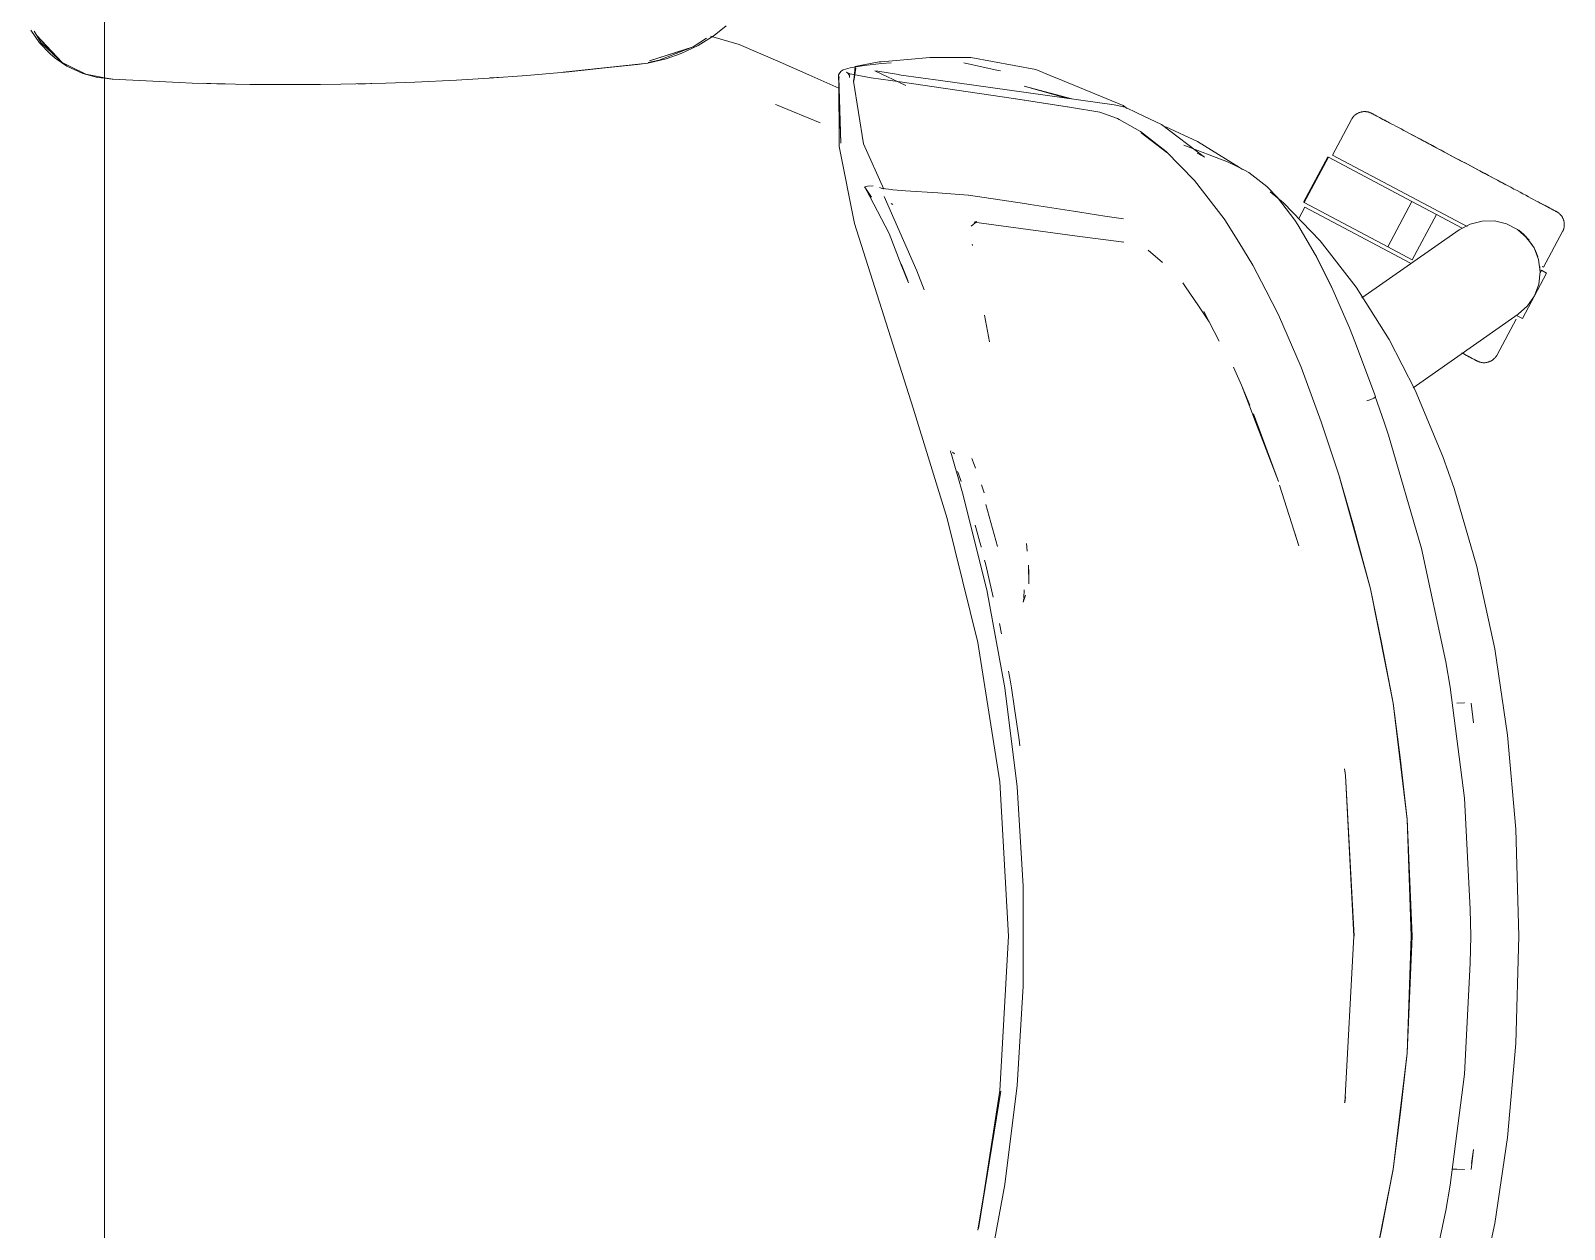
# Model space of a CAD drawing. Header units: millimetres. Extents: x 155927 to 326028, y -36033 to 97293.
# Drawn here: x 167243.8 to 167660.7, y 22845.1 to 23171.1 of the extents above; entities that cross this region are included whole.
import ezdxf

# ---------------------------------------------------------------- set-up
doc = ezdxf.new("R2010")
doc.units = ezdxf.units.MM
doc.header["$MEASUREMENT"] = 0
doc.layers.add('G-IMPT', color=8, linetype='CONTINUOUS', lineweight=9)
doc.layers.add('I-FURN', color=8, linetype='CONTINUOUS', lineweight=9)

msp = doc.modelspace()

# ---------------------------------------------------------------- linework, layer by layer
at = {"layer": 'G-IMPT'}
for p, q in [((167246.21, 23167.79), (167243.77, 23171.24)), ((167244.7, 23170.89), (167246.58, 23167.73)), ((167245.39, 23169.82), (167246.67, 23168.35)), ((167245.39, 23169.82), (167252.29, 23162.43)), ((167423.88, 23166.63), (167427.46, 23169.06)), ((167425.2, 23167.03), (167429.53, 23169.76)), ((167436.36, 23167.31), (167428.54, 23169.57)), ((167432.84, 23172.38), (167429.53, 23169.76)), ((167249.08, 23164.74), (167246.21, 23167.79)), ((167246.58, 23167.73), (167252.29, 23162.43)), ((167246.8, 23168.2), (167249.88, 23164.66)), ((167249.08, 23164.74), (167250.4, 23163.61)), ((167252.29, 23162.43), (167249.88, 23164.66)), ((167423.88, 23166.63), (167412.03, 23162.82)), ((167421.17, 23165.73), (167412.03, 23162.82)), ((167414.66, 23163.03), (167423.88, 23166.63)), ((167420.62, 23164.84), (167416.49, 23163.39)), ((167425.2, 23167.03), (167420.62, 23164.84)), ((167423.88, 23166.63), (167421.17, 23165.73)), ((167436.36, 23167.31), (167447.49, 23162.46)), ((167253.62, 23161.4), (167250.4, 23163.61)), ((167254.53, 23161.32), (167252.29, 23162.43)), ((167253.62, 23161.4), (167257.95, 23159.42)), ((167254.53, 23161.32), (167258.79, 23159.22)), ((167411.53, 23162.23), (167388.57, 23159.78)), ((167388.57, 23159.78), (167408.71, 23161.9)), ((167411.53, 23162.23), (167390.09, 23159.88)), ((167411.53, 23162.23), (167408.71, 23161.9)), ((167411.53, 23162.23), (167416.49, 23163.39)), ((167411.6, 23162.45), (167414.66, 23163.03)), ((167447.49, 23162.46), (167455.32, 23159.04)), ((167464.12, 23160.09), (167463.75, 23159.59)), ((167464.12, 23160.09), (167464.66, 23160.41)), ((167466.52, 23160.96), (167464.66, 23160.41)), ((167469.8, 23161.5), (167466.52, 23160.96)), ((167468.13, 23160.9), (167467.44, 23157.32)), ((167467.5, 23157.36), (167467.89, 23161.31)), ((167468.13, 23160.9), (167467.5, 23157.36)), ((167470.21, 23161.75), (167467.89, 23161.31)), ((167469.8, 23161.5), (167470.42, 23161.57)), ((167470.21, 23161.75), (167474.46, 23162.57)), ((167475.1, 23162.09), (167470.42, 23161.57)), ((167481.66, 23156.17), (167473.23, 23160.17)), ((167473.23, 23160.17), (167474.09, 23160.03)), ((167474.93, 23162.61), (167474.46, 23162.57)), ((167484.26, 23163.41), (167474.93, 23162.61)), ((167475.1, 23162.09), (167477.69, 23162.3)), ((167484.26, 23163.41), (167488.21, 23163.75)), ((167488.21, 23163.75), (167492.38, 23163.75)), ((167499.35, 23163.73), (167492.38, 23163.75)), ((167497.49, 23162.32), (167506.79, 23160.27)), ((167499.35, 23163.73), (167517.05, 23160.49)), ((167506.79, 23160.27), (167507.37, 23160.12)), ((167517.05, 23160.49), (167520.91, 23158.89)), ((167261.9, 23158.35), (167257.95, 23159.42)), ((167258.79, 23159.22), (167263.83, 23158.28)), ((167263.83, 23158.11), (167261.9, 23158.35)), ((167263.83, 23158.28), (167266.13, 23157.85)), ((167265.91, 23157.85), (167263.83, 23158.11)), ((167271.57, 23157.57), (167265.91, 23157.85)), ((167271.57, 23157.57), (167284.13, 23156.95)), ((167287.68, 23156.83), (167284.13, 23156.95)), ((167303.35, 23156.45), (167287.68, 23156.83)), ((167291.08, 23156.77), (167294.4, 23156.63)), ((167296.62, 23156.63), (167294.4, 23156.63)), ((167303.35, 23156.45), (167307.86, 23156.4)), ((167307.86, 23156.4), (167322.57, 23156.41)), ((167328.04, 23156.48), (167322.57, 23156.41)), ((167328.04, 23156.48), (167340.35, 23156.77)), ((167334.82, 23156.61), (167332.74, 23156.61)), ((167336.48, 23156.69), (167334.82, 23156.61)), ((167348.23, 23157.07), (167340.35, 23156.77)), ((167348.23, 23157.07), (167359.54, 23157.61)), ((167368.41, 23158.17), (167359.54, 23157.61)), ((167368.41, 23158.17), (167378.69, 23158.9)), ((167370.45, 23158.3), (167368.55, 23158.21)), ((167370.45, 23158.3), (167371.87, 23158.44)), ((167390.09, 23159.88), (167378.69, 23158.9)), ((167455.32, 23159.04), (167463.49, 23155.47)), ((167463.35, 23159.02), (167463.75, 23159.59)), ((167463.35, 23159.02), (167463.54, 23158.16)), ((167463.97, 23140.46), (167463.38, 23158.9)), ((167463.38, 23158.9), (167463.48, 23158.44)), ((167463.97, 23140.46), (167463.48, 23158.44)), ((167463.53, 23139.57), (167463.48, 23158.44)), ((167463.48, 23158.44), (167463.52, 23158.27)), ((167463.54, 23158.16), (167463.52, 23158.27)), ((167466.01, 23159.37), (167465.51, 23159.76)), ((167466.61, 23159.2), (167465.51, 23159.76)), ((167466.61, 23159.2), (167465.99, 23159.37)), ((167465.99, 23159.37), (167472.26, 23158.26)), ((167466.33, 23158.83), (167466.01, 23159.37)), ((167466.33, 23158.83), (167466.41, 23158.33)), ((167470.16, 23140.27), (167467.44, 23157.32)), ((167480.11, 23157.15), (167472.26, 23158.26)), ((167474.09, 23160.03), (167479.11, 23159.2)), ((167479.11, 23159.2), (167480.41, 23158.98)), ((167510.98, 23152.6), (167480.11, 23157.15)), ((167491.07, 23157.54), (167480.41, 23158.98)), ((167491.07, 23157.54), (167538.29, 23150.87)), ((167513.87, 23155.99), (167525.76, 23152.64)), ((167513.87, 23155.99), (167526.82, 23152.49)), ((167524.27, 23157.5), (167520.91, 23158.89)), ((167540.72, 23150.71), (167524.27, 23157.5)), ((167510.98, 23152.6), (167526.17, 23150.27)), ((167511.59, 23152.5), (167526.75, 23150.2)), ((167511.59, 23152.5), (167526.17, 23150.27)), ((167446.26, 23151.03), (167446.53, 23150.93)), ((167458.38, 23146), (167446.53, 23150.93)), ((167534.42, 23148.9), (167526.75, 23150.2)), ((167539.21, 23147.15), (167534.42, 23148.9)), ((167538.29, 23150.87), (167541.28, 23150.22)), ((167541.89, 23149.94), (167540.72, 23150.71)), ((167544.65, 23148.65), (167541.28, 23150.22)), ((167551.22, 23145.59), (167544.65, 23148.65)), ((167539.21, 23147.15), (167539.63, 23146.94)), ((167545.47, 23143.65), (167539.63, 23146.94)), ((167552.43, 23138.23), (167545.47, 23143.65)), ((167562.87, 23136.67), (167551.22, 23145.59)), ((167560.98, 23140.96), (167552.35, 23144.94)), ((167467.72, 23118.62), (167463.53, 23139.57)), ((167470.16, 23140.27), (167475.74, 23127.98)), ((167545.69, 23143.32), (167552.64, 23137.93)), ((167545.69, 23143.32), (167549.07, 23140.73)), ((167552.64, 23137.93), (167549.07, 23140.73)), ((167557.22, 23139.9), (167569.12, 23135.4)), ((167572.43, 23133.84), (167560.98, 23140.96)), ((167552.43, 23138.23), (167560.17, 23130.33)), ((167562.87, 23136.67), (167560.92, 23137.79)), ((167571.35, 23134.32), (167569.12, 23135.4)), ((167573.79, 23133.15), (167571.35, 23134.32)), ((167572.43, 23133.84), (167573.2, 23133.34)), ((167573.79, 23133.15), (167574.92, 23132.53)), ((167574.92, 23132.53), (167579.79, 23128.67)), ((167470.52, 23128.46), (167470.48, 23128.3)), ((167470.54, 23128.59), (167470.52, 23128.46)), ((167470.52, 23128.46), (167472.36, 23125.76)), ((167470.52, 23128.46), (167471.87, 23126.01)), ((167471.23, 23128.74), (167470.54, 23128.59)), ((167472.76, 23128.91), (167471.23, 23128.74)), ((167474.5, 23128.43), (167475.27, 23128.15)), ((167475.33, 23128.13), (167475.27, 23128.15)), ((167477.79, 23127.85), (167475.33, 23128.13)), ((167477.79, 23127.85), (167478.16, 23127.8)), ((167481.57, 23127.55), (167478.16, 23127.8)), ((167481.57, 23127.55), (167490.42, 23126.92)), ((167498.66, 23126.3), (167490.42, 23126.92)), ((167560.17, 23130.33), (167568.19, 23119.89)), ((167582.68, 23125.65), (167579.79, 23128.67)), ((167580.68, 23127.23), (167584.35, 23124.23)), ((167477.15, 23115.9), (167471.87, 23126.01)), ((167484.7, 23105.79), (167475.77, 23125.95)), ((167478.15, 23123.78), (167477.71, 23124.05)), ((167498.74, 23126.29), (167498.66, 23126.3)), ((167498.74, 23126.29), (167513.96, 23124.08)), ((167513.96, 23124.08), (167515.51, 23123.83)), ((167515.51, 23123.83), (167527.28, 23121.97)), ((167582.68, 23125.65), (167587.4, 23119.52)), ((167584.35, 23124.23), (167594.31, 23113.93)), ((167483.71, 23068.38), (167467.72, 23118.62)), ((167499.4, 23117.91), (167500.96, 23119.15)), ((167500.25, 23119.02), (167500.52, 23119.07)), ((167527.59, 23115.29), (167500.25, 23119.02)), ((167500.75, 23119.11), (167500.52, 23119.07)), ((167528.94, 23121.7), (167527.28, 23121.97)), ((167535.78, 23120.64), (167528.94, 23121.7)), ((167535.78, 23120.64), (167540.85, 23119.9)), ((167568.19, 23119.89), (167568.36, 23119.64)), ((167572.24, 23113.54), (167568.36, 23119.64)), ((167587.4, 23119.52), (167588.26, 23118.23)), ((167477.15, 23115.9), (167480.4, 23107.43)), ((167527.59, 23115.29), (167540.94, 23113.51)), ((167592.99, 23110.23), (167588.26, 23118.23)), ((167499.75, 23112.96), (167499.8, 23112.61)), ((167540.94, 23113.51), (167540.47, 23113.65)), ((167551.44, 23108.01), (167547.53, 23111.35)), ((167572.24, 23113.54), (167576.01, 23107.31)), ((167597.3, 23101.62), (167592.99, 23110.23)), ((167597.52, 23101.18), (167592.99, 23110.23)), ((167592.99, 23110.23), (167593.3, 23109.63)), ((167604.12, 23101.33), (167594.31, 23113.93)), ((167482.42, 23102.53), (167480.39, 23107.64)), ((167480.39, 23107.64), (167482.19, 23103.11)), ((167480.4, 23107.43), (167482.42, 23102.53)), ((167579.58, 23100.52), (167576.01, 23107.31)), ((167597.52, 23101.18), (167593.3, 23109.63)), ((167486.69, 23100.55), (167484.7, 23105.79)), ((167557.71, 23101.38), (167556.96, 23102.48)), ((167561.21, 23096.24), (167557.71, 23101.38)), ((167579.58, 23100.52), (167582.97, 23093.79)), ((167597.3, 23101.62), (167597.52, 23101.18)), ((167597.52, 23101.18), (167602.29, 23090.22)), ((167604.12, 23101.33), (167613.09, 23087.04)), ((167504.43, 23086.49), (167503.02, 23093.74)), ((167561.6, 23095.67), (167561.21, 23096.24)), ((167564.16, 23091.91), (167561.6, 23095.67)), ((167564.16, 23091.91), (167562.66, 23094.68)), ((167566.83, 23086.6), (167562.66, 23094.68)), ((167589.14, 23079.57), (167582.97, 23093.79)), ((167602.29, 23090.22), (167603.77, 23086.54)), ((167603.77, 23086.54), (167609.34, 23071.58)), ((167613.09, 23087.04), (167620.18, 23073.26)), ((167570.72, 23079.54), (167572.91, 23074.69)), ((167589.14, 23079.57), (167594.6, 23064.69)), ((167572.91, 23074.69), (167575.22, 23069.24)), ((167572.91, 23074.69), (167575.64, 23067.61)), ((167627.7, 23055.29), (167620.18, 23073.26)), ((167483.71, 23068.38), (167492.89, 23038.4)), ((167608.08, 23070.79), (167607.02, 23070.37)), ((167607.02, 23070.37), (167607.61, 23070.59)), ((167608.08, 23070.79), (167607.61, 23070.59)), ((167608.08, 23070.79), (167608.9, 23071.17)), ((167608.08, 23070.79), (167608.72, 23071.07)), ((167608.72, 23071.07), (167608.9, 23071.17)), ((167609.31, 23071.44), (167608.9, 23071.17)), ((167608.9, 23071.17), (167609.3, 23071.4)), ((167609.31, 23071.44), (167609.3, 23071.4)), ((167609.34, 23071.58), (167609.31, 23071.44)), ((167609.31, 23071.44), (167609.31, 23071.58)), ((167609.31, 23071.58), (167611.71, 23064.64)), ((167576.3, 23065.88), (167575.64, 23067.61)), ((167583.01, 23048.43), (167576.19, 23066.84)), ((167583.01, 23048.43), (167576.3, 23065.88)), ((167599.61, 23049.77), (167594.6, 23064.69)), ((167612.91, 23061.04), (167611.71, 23064.64)), ((167621.85, 23030.21), (167612.91, 23061.04)), ((167493.94, 23056.81), (167493.85, 23056.57)), ((167493.85, 23056.57), (167493.91, 23056.35)), ((167493.91, 23056.35), (167493.98, 23056.05)), ((167493.98, 23056.05), (167494.05, 23055.78)), ((167494.94, 23056.03), (167494.33, 23056.42)), ((167494.94, 23056.03), (167494.73, 23056.18)), ((167497.12, 23045.35), (167494.05, 23055.78)), ((167500.25, 23053.1), (167499.64, 23054.76)), ((167500.25, 23053.1), (167500.62, 23052.09)), ((167630.77, 23046.55), (167627.7, 23055.29)), ((167495.96, 23050.55), (167495.72, 23051.21)), ((167495.96, 23050.55), (167496.71, 23048.45)), ((167502.96, 23045.34), (167502.24, 23047.56)), ((167603.34, 23036.52), (167599.57, 23049.68)), ((167607.99, 23019.27), (167599.57, 23049.68)), ((167607.99, 23019.27), (167599.61, 23049.77)), ((167503.67, 23019.03), (167497.12, 23045.35)), ((167588.54, 23030.96), (167583.29, 23047.45)), ((167630.77, 23046.55), (167636.95, 23025.31)), ((167503.41, 23042.25), (167506.61, 23030.81)), ((167501.21, 23004.72), (167492.89, 23038.4)), ((167500.7, 23035.92), (167500.5, 23036.61)), ((167501.82, 23031.93), (167500.7, 23035.92)), ((167603.34, 23036.52), (167607.99, 23019.27)), ((167501.82, 23031.93), (167502.14, 23030.79)), ((167514.7, 23029.53), (167514.48, 23031.63)), ((167588.54, 23030.96), (167587.47, 23034.39)), ((167502.14, 23030.79), (167502.18, 23030.61)), ((167503.44, 23025.77), (167503.1, 23027.07)), ((167621.85, 23030.21), (167628.52, 22999.42)), ((167503.44, 23025.77), (167504.99, 23019.02)), ((167515.1, 23020.68), (167515.01, 23025.74)), ((167515.01, 23025.74), (167515.09, 23023.47)), ((167515.1, 23020.68), (167515.09, 23023.47)), ((167636.95, 23025.31), (167641.76, 23002.95)), ((167503.67, 23019.03), (167508.6, 22992.37)), ((167505.45, 23017.04), (167504.99, 23019.02)), ((167513.78, 23016.86), (167513.81, 23018.98)), ((167513.82, 23018.84), (167513.81, 23018.98)), ((167607.99, 23019.27), (167614.17, 22988.15)), ((167607.99, 23019.27), (167611.07, 23004.25)), ((167607.99, 23019.27), (167614.16, 22988.22)), ((167513.56, 23015.63), (167514.24, 23017.58)), ((167513.77, 23016.68), (167513.56, 23015.63)), ((167507.65, 23007), (167507.11, 23009.81)), ((167501.21, 23004.72), (167507.2, 22966.8)), ((167614.17, 22988.15), (167611.07, 23004.25)), ((167641.76, 23002.95), (167645.25, 22979.53)), ((167629.7, 22992.5), (167628.52, 22999.42)), ((167509.57, 22996.89), (167510.13, 22993.99)), ((167510.37, 22992.36), (167510.13, 22993.99)), ((167508.6, 22992.37), (167511.9, 22965.45)), ((167511.22, 22986.74), (167510.37, 22992.36)), ((167633.52, 22962.33), (167629.7, 22992.5)), ((167511.22, 22986.74), (167512.52, 22978.21)), ((167617.99, 22956.63), (167614.16, 22988.22)), ((167617.95, 22956.59), (167614.17, 22988.15)), ((167614.17, 22988.15), (167616.11, 22972.67)), ((167631.5, 22988.19), (167633.59, 22988.26)), ((167633.59, 22988.26), (167633.48, 22988.26)), ((167635.35, 22988.23), (167636, 22982.82)), ((167512.52, 22978.21), (167512.7, 22976.55)), ((167645.25, 22979.53), (167647.51, 22953.96)), ((167617.95, 22956.59), (167616.11, 22972.67)), ((167600.95, 22970.09), (167600.99, 22969.85)), ((167601.23, 22968.54), (167600.96, 22970.32)), ((167601.23, 22968.54), (167600.99, 22969.85)), ((167603.55, 22924.82), (167601.23, 22968.54)), ((167603.5, 22924.82), (167601.23, 22968.54)), ((167507.2, 22966.8), (167509.56, 22924.82)), ((167513.55, 22938.38), (167511.9, 22965.45)), ((167635.13, 22932.13), (167633.52, 22962.33)), ((167618.63, 22941.7), (167617.95, 22956.59)), ((167617.95, 22956.59), (167619.09, 22924.82)), ((167617.99, 22956.63), (167619.32, 22924.82)), ((167647.51, 22953.96), (167648.36, 22924.82)), ((167618.63, 22941.7), (167619.09, 22924.82)), ((167513.55, 22938.38), (167513.55, 22911.25)), ((167635.13, 22932.13), (167635.23, 22924.82)), ((167507.2, 22882.83), (167509.56, 22924.82)), ((167603.5, 22924.82), (167601, 22879.47)), ((167617.95, 22893.04), (167619.09, 22924.82)), ((167619.32, 22924.82), (167617.99, 22893)), ((167618.63, 22907.93), (167619.09, 22924.82)), ((167635.13, 22917.5), (167635.23, 22924.82)), ((167648.36, 22924.82), (167647.51, 22895.67)), ((167635.13, 22917.5), (167633.52, 22887.3)), ((167513.55, 22911.25), (167511.9, 22884.18)), ((167617.95, 22893.04), (167618.63, 22907.93)), ((167647.51, 22895.67), (167645.25, 22870.1)), ((167617.99, 22893), (167614.16, 22861.41)), ((167617.95, 22893.04), (167614.17, 22861.49)), ((167616.11, 22876.96), (167617.95, 22893.04)), ((167633.52, 22887.3), (167629.7, 22857.13)), ((167501.21, 22844.91), (167507.46, 22882.65)), ((167507.2, 22882.83), (167501.47, 22845.29)), ((167507.46, 22882.65), (167501.47, 22845.29)), ((167508.6, 22857.27), (167511.9, 22884.18)), ((167601.23, 22881.09), (167600.99, 22879.78)), ((167601, 22879.47), (167601.23, 22881.09)), ((167600.95, 22879.54), (167600.99, 22879.78)), ((167616.11, 22876.96), (167614.17, 22861.49)), ((167645.25, 22870.1), (167641.76, 22846.68)), ((167635.35, 22861.4), (167636, 22866.82)), ((167635.43, 22863.05), (167636, 22866.82)), ((167614.17, 22861.49), (167607.95, 22830.24)), ((167607.95, 22830.24), (167614.16, 22861.41)), ((167614.17, 22861.49), (167611.07, 22845.38)), ((167630.25, 22861.49), (167631.5, 22861.44)), ((167633.59, 22861.37), (167631.5, 22861.44)), ((167633.59, 22861.37), (167633.48, 22861.37)), ((167503.67, 22830.6), (167508.6, 22857.27)), ((167629.7, 22857.13), (167628.52, 22850.21)), ((167628.52, 22850.21), (167621.85, 22819.42)), ((167607.99, 22830.36), (167611.07, 22845.38)), ((167636.95, 22824.32), (167641.76, 22846.68))]:
    msp.add_line(p, q, dxfattribs=at)
at = {"layer": 'I-FURN'}
for p, q in [((167263.83, 22180.39), (167263.83, 23580.39)), ((167263.83, 23580.39), (167263.83, 22180.39)), ((167603.17, 23147.47), (167603.27, 23147.59)), ((167603.27, 23147.59), (167603.38, 23147.71)), ((167603.38, 23147.71), (167603.49, 23147.83)), ((167603.49, 23147.83), (167603.6, 23147.95)), ((167603.6, 23147.95), (167603.72, 23148.05)), ((167603.72, 23148.05), (167603.84, 23148.16)), ((167603.84, 23148.16), (167603.97, 23148.26)), ((167603.97, 23148.26), (167604.1, 23148.35)), ((167604.1, 23148.35), (167604.24, 23148.44)), ((167604.24, 23148.44), (167604.38, 23148.52)), ((167604.38, 23148.52), (167604.52, 23148.6)), ((167604.52, 23148.6), (167604.66, 23148.67)), ((167604.66, 23148.67), (167604.81, 23148.74)), ((167604.81, 23148.74), (167604.96, 23148.8)), ((167604.96, 23148.8), (167605.11, 23148.85)), ((167605.11, 23148.85), (167605.26, 23148.9)), ((167605.26, 23148.9), (167605.42, 23148.94)), ((167605.42, 23148.94), (167605.58, 23148.98)), ((167605.58, 23148.98), (167605.73, 23149.01)), ((167605.73, 23149.01), (167605.89, 23149.03)), ((167605.89, 23149.03), (167606.05, 23149.05)), ((167606.05, 23149.05), (167606.22, 23149.06)), ((167606.22, 23149.06), (167606.38, 23149.06)), ((167606.38, 23149.06), (167606.54, 23149.06)), ((167606.54, 23149.06), (167606.7, 23149.05)), ((167606.7, 23149.05), (167606.86, 23149.03)), ((167606.86, 23149.03), (167607.02, 23149.01)), ((167607.02, 23149.01), (167607.18, 23148.98)), ((167607.18, 23148.98), (167607.33, 23148.95)), ((167607.33, 23148.95), (167607.49, 23148.91)), ((167607.49, 23148.91), (167607.64, 23148.86)), ((167607.64, 23148.86), (167607.8, 23148.81)), ((167607.8, 23148.81), (167607.95, 23148.75)), ((167607.95, 23148.75), (167608.09, 23148.68)), ((167608.09, 23148.68), (167608.24, 23148.61)), ((167608.24, 23148.61), (167608.28, 23148.59)), ((167608.28, 23148.59), (167608.3, 23148.58)), ((167608.32, 23148.56), (167608.28, 23148.59)), ((167608.28, 23148.59), (167608.28, 23148.59)), ((167608.3, 23148.58), (167608.36, 23148.55)), ((167608.41, 23148.52), (167608.32, 23148.56)), ((167608.36, 23148.55), (167608.46, 23148.49)), ((167608.53, 23148.45), (167608.41, 23148.52)), ((167608.46, 23148.49), (167608.6, 23148.42)), ((167608.69, 23148.37), (167608.53, 23148.45)), ((167608.6, 23148.42), (167608.78, 23148.32)), ((167608.89, 23148.26), (167608.69, 23148.37)), ((167608.78, 23148.32), (167609, 23148.21)), ((167609.13, 23148.13), (167608.89, 23148.26)), ((167609, 23148.21), (167609.26, 23148.07)), ((167609.41, 23147.99), (167609.13, 23148.13)), ((167609.26, 23148.07), (167609.55, 23147.91)), ((167609.73, 23147.82), (167609.41, 23147.99)), ((167609.55, 23147.91), (167609.89, 23147.73)), ((167610.09, 23147.63), (167609.73, 23147.82)), ((167609.89, 23147.73), (167610.26, 23147.53)), ((167610.48, 23147.42), (167610.09, 23147.63)), ((167602.83, 23146.92), (167597.68, 23137.24)), ((167602.83, 23146.92), (167602.91, 23147.06)), ((167602.91, 23147.06), (167602.99, 23147.2)), ((167602.99, 23147.2), (167603.08, 23147.33)), ((167603.08, 23147.33), (167603.17, 23147.47)), ((167610.26, 23147.53), (167610.67, 23147.32)), ((167610.91, 23147.19), (167610.48, 23147.42)), ((167610.67, 23147.32), (167611.12, 23147.08)), ((167611.37, 23146.94), (167610.91, 23147.19)), ((167611.12, 23147.08), (167611.6, 23146.82)), ((167611.87, 23146.68), (167611.37, 23146.94)), ((167611.6, 23146.82), (167612.12, 23146.55)), ((167612.41, 23146.39), (167611.87, 23146.68)), ((167612.12, 23146.55), (167612.67, 23146.25)), ((167612.98, 23146.09), (167612.41, 23146.39)), ((167612.67, 23146.25), (167613.25, 23145.94)), ((167613.58, 23145.77), (167612.98, 23146.09)), ((167614.21, 23145.43), (167613.58, 23145.77)), ((167614.88, 23145.08), (167614.21, 23145.43)), ((167615.57, 23144.71), (167614.88, 23145.08)), ((167616.29, 23144.33), (167615.57, 23144.71)), ((167617.04, 23143.93), (167616.29, 23144.33)), ((167617.82, 23143.51), (167617.04, 23143.93)), ((167618.62, 23143.09), (167617.82, 23143.51)), ((167619.45, 23142.65), (167618.62, 23143.09)), ((167619, 23142.89), (167619.83, 23142.44)), ((167620.29, 23142.2), (167619.45, 23142.65)), ((167619.83, 23142.44), (167620.69, 23141.99)), ((167621.16, 23141.74), (167620.29, 23142.2)), ((167620.69, 23141.99), (167621.57, 23141.52)), ((167622.05, 23141.27), (167621.16, 23141.74)), ((167621.57, 23141.52), (167622.46, 23141.05)), ((167622.95, 23140.79), (167622.05, 23141.27)), ((167622.46, 23141.05), (167623.38, 23140.56)), ((167623.88, 23140.29), (167622.95, 23140.79)), ((167623.38, 23140.56), (167624.31, 23140.07)), ((167624.81, 23139.8), (167623.88, 23140.29)), ((167624.31, 23140.07), (167625.25, 23139.56)), ((167625.77, 23139.29), (167624.81, 23139.8)), ((167625.25, 23139.56), (167626.21, 23139.06)), ((167626.73, 23138.78), (167625.77, 23139.29)), ((167596.38, 23136.79), (167589.81, 23124.43)), ((167589.98, 23124.34), (167596.55, 23136.7)), ((167596.55, 23136.7), (167619.26, 23124.63)), ((167634.28, 23117.77), (167597.68, 23137.24)), ((167626.21, 23139.06), (167627.18, 23138.54)), ((167627.7, 23138.26), (167626.73, 23138.78)), ((167627.18, 23138.54), (167628.15, 23138.02)), ((167628.69, 23137.74), (167627.7, 23138.26)), ((167628.15, 23138.02), (167629.14, 23137.49)), ((167629.68, 23137.21), (167628.69, 23137.74)), ((167629.14, 23137.49), (167630.14, 23136.97)), ((167630.67, 23136.68), (167629.68, 23137.21)), ((167630.14, 23136.97), (167631.14, 23136.43)), ((167631.68, 23136.15), (167630.67, 23136.68)), ((167631.14, 23136.43), (167632.14, 23135.9)), ((167632.68, 23135.61), (167631.68, 23136.15)), ((167632.14, 23135.9), (167633.14, 23135.37)), ((167633.69, 23135.08), (167632.68, 23135.61)), ((167633.14, 23135.37), (167634.15, 23134.83)), ((167634.69, 23134.54), (167633.69, 23135.08)), ((167634.15, 23134.83), (167635.15, 23134.3)), ((167635.69, 23134.01), (167634.69, 23134.54)), ((167635.15, 23134.3), (167636.15, 23133.77)), ((167636.69, 23133.48), (167635.69, 23134.01)), ((167636.15, 23133.77), (167637.15, 23133.24)), ((167637.69, 23132.95), (167636.69, 23133.48)), ((167637.15, 23133.24), (167638.14, 23132.71)), ((167638.67, 23132.43), (167637.69, 23132.95)), ((167638.14, 23132.71), (167639.13, 23132.19)), ((167639.65, 23131.91), (167638.67, 23132.43)), ((167639.13, 23132.19), (167640.1, 23131.67)), ((167640.62, 23131.39), (167639.65, 23131.91)), ((167640.1, 23131.67), (167641.06, 23131.16)), ((167641.58, 23130.88), (167640.62, 23131.39)), ((167641.06, 23131.16), (167642.02, 23130.65)), ((167642.52, 23130.38), (167641.58, 23130.88)), ((167642.02, 23130.65), (167642.95, 23130.15)), ((167643.45, 23129.89), (167642.52, 23130.38)), ((167642.95, 23130.15), (167643.88, 23129.66)), ((167644.37, 23129.4), (167643.45, 23129.89)), ((167643.88, 23129.66), (167644.78, 23129.18)), ((167645.26, 23128.92), (167644.37, 23129.4)), ((167646.14, 23128.46), (167645.26, 23128.92)), ((167647, 23128), (167646.14, 23128.46)), ((167647.83, 23127.56), (167647, 23128)), ((167648.64, 23127.13), (167647.83, 23127.56)), ((167649.43, 23126.71), (167648.64, 23127.13)), ((167650.19, 23126.3), (167649.43, 23126.71)), ((167590.17, 23123.11), (167588.49, 23119.95)), ((167612.69, 23112.27), (167589.98, 23124.34)), ((167618.86, 23107.85), (167590.17, 23123.11)), ((167612.69, 23112.27), (167619.26, 23124.63)), ((167619.26, 23124.63), (167625.9, 23121.1)), ((167650.93, 23125.91), (167650.19, 23126.3)), ((167651.63, 23125.54), (167650.93, 23125.91)), ((167652.31, 23125.17), (167651.63, 23125.54)), ((167652.96, 23124.83), (167652.31, 23125.17)), ((167653.58, 23124.5), (167652.96, 23124.83)), ((167654.16, 23124.19), (167653.58, 23124.5)), ((167653.85, 23124.36), (167654.42, 23124.05)), ((167654.71, 23123.9), (167654.16, 23124.19)), ((167654.42, 23124.05), (167654.95, 23123.77)), ((167655.23, 23123.62), (167654.71, 23123.9)), ((167654.95, 23123.77), (167655.46, 23123.5)), ((167655.71, 23123.37), (167655.23, 23123.62)), ((167655.46, 23123.5), (167655.92, 23123.26)), ((167656.16, 23123.13), (167655.71, 23123.37)), ((167655.92, 23123.26), (167656.35, 23123.03)), ((167656.57, 23122.91), (167656.16, 23123.13)), ((167656.35, 23123.03), (167656.74, 23122.82)), ((167656.94, 23122.71), (167656.57, 23122.91)), ((167656.74, 23122.82), (167657.1, 23122.63)), ((167657.28, 23122.54), (167656.94, 23122.71)), ((167657.1, 23122.63), (167657.42, 23122.46)), ((167657.57, 23122.38), (167657.28, 23122.54)), ((167619.33, 23108.73), (167625.9, 23121.1)), ((167625.9, 23121.1), (167632.96, 23117.34)), ((167632.1, 23116.88), (167635.07, 23118.47)), ((167635.07, 23118.47), (167638.34, 23119.3)), ((167638.34, 23119.3), (167641.72, 23119.32)), ((167641.72, 23119.32), (167645, 23118.54)), ((167645, 23118.54), (167647.99, 23116.99)), ((167657.42, 23122.46), (167657.7, 23122.31)), ((167657.83, 23122.24), (167657.57, 23122.38)), ((167657.7, 23122.31), (167657.94, 23122.18)), ((167658.05, 23122.12), (167657.83, 23122.24)), ((167657.94, 23122.18), (167658.14, 23122.08)), ((167658.23, 23122.03), (167658.05, 23122.12)), ((167658.14, 23122.08), (167658.3, 23121.99)), ((167658.37, 23121.95), (167658.23, 23122.03)), ((167658.3, 23121.99), (167658.42, 23121.93)), ((167658.47, 23121.9), (167658.37, 23121.95)), ((167658.42, 23121.93), (167658.5, 23121.88)), ((167658.53, 23121.87), (167658.47, 23121.9)), ((167658.5, 23121.88), (167658.55, 23121.86)), ((167658.55, 23121.86), (167658.53, 23121.87)), ((167658.55, 23121.86), (167658.69, 23121.78)), ((167658.55, 23121.86), (167658.55, 23121.86)), ((167658.69, 23121.78), (167658.83, 23121.69)), ((167658.83, 23121.69), (167658.96, 23121.61)), ((167658.96, 23121.61), (167659.09, 23121.51)), ((167659.09, 23121.51), (167659.22, 23121.41)), ((167659.22, 23121.41), (167659.34, 23121.31)), ((167659.34, 23121.31), (167659.46, 23121.2)), ((167659.46, 23121.2), (167659.58, 23121.08)), ((167659.58, 23121.08), (167659.68, 23120.96)), ((167659.68, 23120.96), (167659.79, 23120.84)), ((167659.79, 23120.84), (167659.89, 23120.71)), ((167659.89, 23120.71), (167659.98, 23120.58)), ((167659.98, 23120.58), (167660.07, 23120.45)), ((167660.07, 23120.45), (167660.15, 23120.31)), ((167660.15, 23120.31), (167660.23, 23120.17)), ((167660.23, 23120.17), (167660.3, 23120.02)), ((167660.3, 23120.02), (167660.37, 23119.88)), ((167660.37, 23119.88), (167660.43, 23119.73)), ((167660.43, 23119.73), (167660.48, 23119.57)), ((167660.48, 23119.57), (167660.53, 23119.42)), ((167660.53, 23119.42), (167660.57, 23119.27)), ((167660.57, 23119.27), (167660.61, 23119.11)), ((167660.61, 23119.11), (167660.64, 23118.95)), ((167660.64, 23118.95), (167660.66, 23118.79)), ((167660.66, 23118.79), (167660.68, 23118.63)), ((167660.68, 23118.63), (167660.69, 23118.47)), ((167660.69, 23118.47), (167660.69, 23118.31)), ((167605.67, 23098.37), (167632.1, 23116.88)), ((167647.99, 23116.99), (167650.53, 23114.77)), ((167649.7, 23115.63), (167648.28, 23116.78)), ((167651.99, 23112.85), (167649.7, 23115.63)), ((167650.53, 23114.77), (167652.47, 23112)), ((167655.07, 23106.72), (167660.22, 23116.41)), ((167660.24, 23116.45), (167660.22, 23116.41)), ((167660.31, 23116.59), (167660.24, 23116.45)), ((167660.38, 23116.74), (167660.31, 23116.59)), ((167660.43, 23116.89), (167660.38, 23116.74)), ((167660.49, 23117.04), (167660.43, 23116.89)), ((167660.54, 23117.19), (167660.49, 23117.04)), ((167660.58, 23117.35), (167660.54, 23117.19)), ((167660.61, 23117.51), (167660.58, 23117.35)), ((167660.64, 23117.67), (167660.61, 23117.51)), ((167660.66, 23117.82), (167660.64, 23117.67)), ((167660.68, 23117.99), (167660.66, 23117.82)), ((167660.69, 23118.15), (167660.68, 23117.99)), ((167660.69, 23118.31), (167660.69, 23118.15)), ((167619.33, 23108.73), (167612.69, 23112.27)), ((167652.47, 23112), (167653.69, 23108.86)), ((167653.69, 23108.86), (167654.11, 23105.51)), ((167654.48, 23105.9), (167654.08, 23105.14)), ((167654.57, 23105.85), (167654.48, 23105.9)), ((167654.48, 23105.9), (167655.88, 23105.16)), ((167655.07, 23106.72), (167654.69, 23106.92)), ((167649.31, 23092.8), (167655.88, 23105.16)), ((167653.73, 23102.16), (167652.56, 23099)), ((167654.11, 23105.51), (167653.73, 23102.16)), ((167652.56, 23099), (167650.66, 23096.21)), ((167648.15, 23093.96), (167619.56, 23073.94)), ((167649.31, 23092.8), (167647.91, 23093.54)), ((167647.91, 23093.54), (167648, 23093.49)), ((167650.66, 23096.21), (167648.15, 23093.96)), ((167642.41, 23082.91), (167647.56, 23092.59)), ((167632.82, 23083.44), (167633.36, 23083.15)), ((167633.63, 23083.01), (167633.12, 23083.28)), ((167633.36, 23083.15), (167633.86, 23082.89)), ((167634.12, 23082.75), (167633.63, 23083.01)), ((167633.86, 23082.89), (167634.33, 23082.64)), ((167634.56, 23082.51), (167634.12, 23082.75)), ((167634.33, 23082.64), (167634.76, 23082.41)), ((167634.97, 23082.3), (167634.56, 23082.51)), ((167634.76, 23082.41), (167635.15, 23082.2)), ((167635.34, 23082.1), (167634.97, 23082.3)), ((167635.15, 23082.2), (167635.5, 23082.01)), ((167635.68, 23081.92), (167635.34, 23082.1)), ((167635.5, 23082.01), (167635.82, 23081.84)), ((167635.98, 23081.76), (167635.68, 23081.92)), ((167635.82, 23081.84), (167636.1, 23081.7)), ((167636.24, 23081.62), (167635.98, 23081.76)), ((167636.1, 23081.7), (167636.34, 23081.57)), ((167636.46, 23081.51), (167636.24, 23081.62)), ((167636.34, 23081.57), (167636.54, 23081.46)), ((167636.64, 23081.41), (167636.46, 23081.51)), ((167636.54, 23081.46), (167636.7, 23081.38)), ((167636.78, 23081.34), (167636.64, 23081.41)), ((167636.7, 23081.38), (167636.83, 23081.31)), ((167636.88, 23081.28), (167636.78, 23081.34)), ((167636.83, 23081.31), (167636.91, 23081.27)), ((167636.94, 23081.25), (167636.88, 23081.28)), ((167636.91, 23081.27), (167636.95, 23081.24)), ((167636.96, 23081.24), (167636.94, 23081.25)), ((167636.95, 23081.24), (167636.96, 23081.24)), ((167636.99, 23081.22), (167636.96, 23081.24)), ((167637.14, 23081.15), (167636.99, 23081.22)), ((167637.29, 23081.08), (167637.14, 23081.15)), ((167637.44, 23081.03), (167637.29, 23081.08)), ((167637.59, 23080.97), (167637.44, 23081.03)), ((167637.74, 23080.92), (167637.59, 23080.97)), ((167637.9, 23080.88), (167637.74, 23080.92)), ((167638.06, 23080.85), (167637.9, 23080.88)), ((167638.21, 23080.82), (167638.06, 23080.85)), ((167639.66, 23080.85), (167639.5, 23080.82)), ((167639.81, 23080.89), (167639.66, 23080.85)), ((167639.97, 23080.93), (167639.81, 23080.89)), ((167640.12, 23080.98), (167639.97, 23080.93)), ((167640.28, 23081.03), (167640.12, 23080.98)), ((167640.43, 23081.09), (167640.28, 23081.03)), ((167640.57, 23081.16), (167640.43, 23081.09)), ((167640.72, 23081.23), (167640.57, 23081.16)), ((167640.86, 23081.31), (167640.72, 23081.23)), ((167641, 23081.39), (167640.86, 23081.31)), ((167641.13, 23081.48), (167641, 23081.39)), ((167641.26, 23081.57), (167641.13, 23081.48)), ((167641.39, 23081.67), (167641.26, 23081.57)), ((167641.51, 23081.78), (167641.39, 23081.67)), ((167641.63, 23081.88), (167641.51, 23081.78)), ((167641.75, 23082), (167641.63, 23081.88)), ((167641.85, 23082.12), (167641.75, 23082)), ((167641.96, 23082.24), (167641.85, 23082.12)), ((167642.06, 23082.37), (167641.96, 23082.24)), ((167642.15, 23082.5), (167642.06, 23082.37)), ((167642.24, 23082.63), (167642.15, 23082.5)), ((167642.33, 23082.77), (167642.24, 23082.63)), ((167642.41, 23082.91), (167642.33, 23082.77)), ((167638.37, 23080.8), (167638.21, 23080.82)), ((167638.53, 23080.78), (167638.37, 23080.8)), ((167638.7, 23080.77), (167638.53, 23080.78)), ((167638.86, 23080.77), (167638.7, 23080.77)), ((167639.02, 23080.77), (167638.86, 23080.77)), ((167639.18, 23080.78), (167639.02, 23080.77)), ((167639.34, 23080.8), (167639.18, 23080.78)), ((167639.5, 23080.82), (167639.34, 23080.8))]:
    msp.add_line(p, q, dxfattribs=at)
for points in [[(167650.05, 23115.29), (167650.45, 23114.89), (167650.81, 23114.47), (167651.15, 23114.05)], [(167654.01, 23106.96), (167654.05, 23106.58), (167654.09, 23105.91), (167654.09, 23105.38), (167654.08, 23105.14)]]:
    msp.add_open_spline(points, degree=3, dxfattribs=at)
msp.add_open_spline([(167652.75, 23111.45), (167652.83, 23111.29), (167653.12, 23110.65), (167653.34, 23110.03), (167653.49, 23109.56)], degree=3, knots=[-0.5319761, -0.5319761, -0.5319761, -0.5319761, -0.5, -0.4, -0.4, -0.4, -0.4], dxfattribs=at)

doc.saveas('drawing.dxf')
